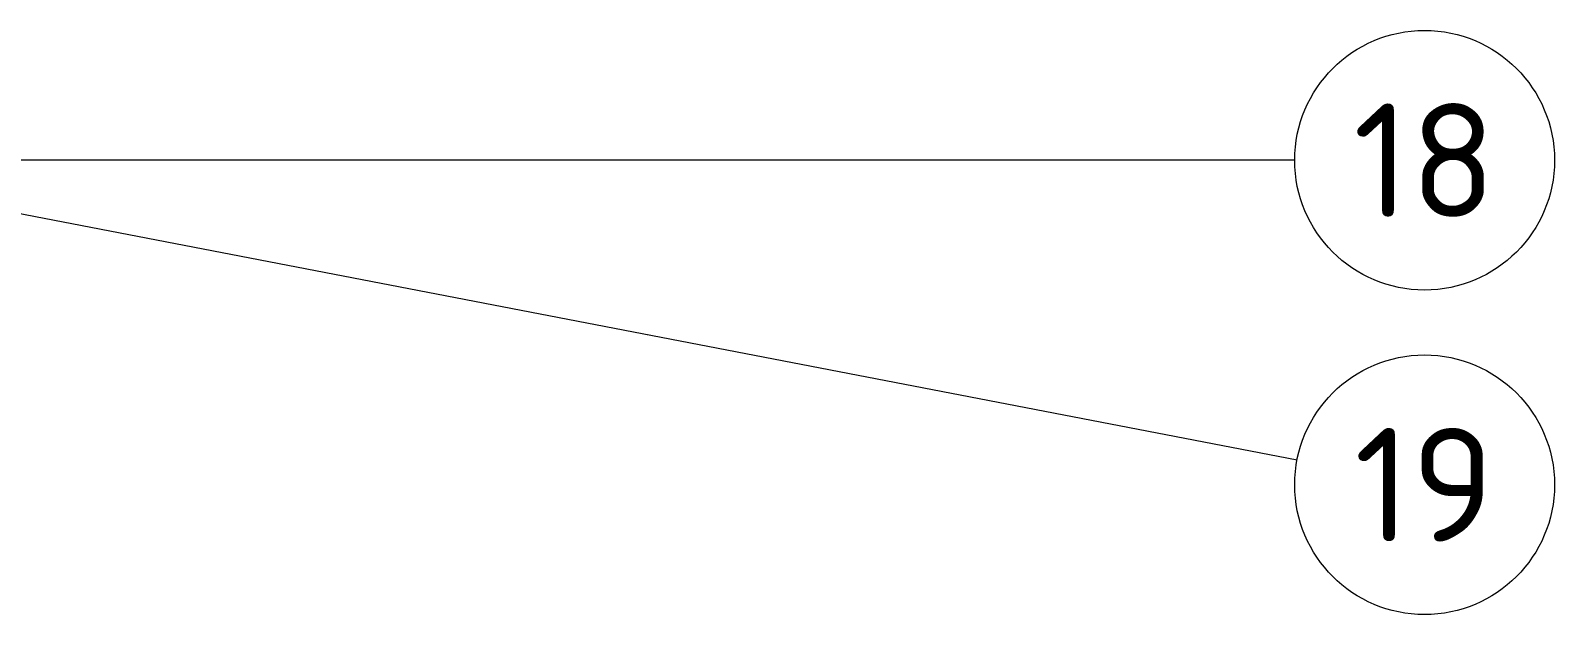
# Model space of a CAD drawing. Header units: millimetres. Extents: x 0 to 2382, y 0 to 420.
# Drawn here: x 204.07 to 250.99, y 155.52 to 173.52 of the extents above; entities that cross this region are included whole.
import ezdxf
from ezdxf.enums import TextEntityAlignment as Align

# ---------------------------------------------------------------- set-up
doc = ezdxf.new("R2010")
doc.units = ezdxf.units.MM
doc.layers.add('06-TEXTO', color=7, linetype='CONTINUOUS', lineweight=25)
doc.layers.add('08-FINA', color=5, linetype='CONTINUOUS', lineweight=18)
doc.styles.add('ISO3098', font='isocpeur.ttf')

msp = doc.modelspace()

# ---------------------------------------------------------------- linework, layer by layer
at = {"layer": '08-FINA'}
for p, q in [((242.99, 169.521), (174.355, 169.521)), ((243.062, 160.279), (195.166, 169.521))]:
    msp.add_line(p, q, dxfattribs=at)
for centre in [(246.99, 169.521), (246.99, 159.521)]:
    msp.add_circle(centre, 4, dxfattribs=at)

# ---------------------------------------------------------------- texts
at = {"layer": '06-TEXTO', "style": 'ISO3098'}
for s, p in [('18', (246.99, 169.521)), ('19', (246.99, 159.521))]:
    msp.add_text(s, height=3.5, dxfattribs=at).set_placement(p, align=Align.MIDDLE_CENTER)

doc.saveas('drawing.dxf')
